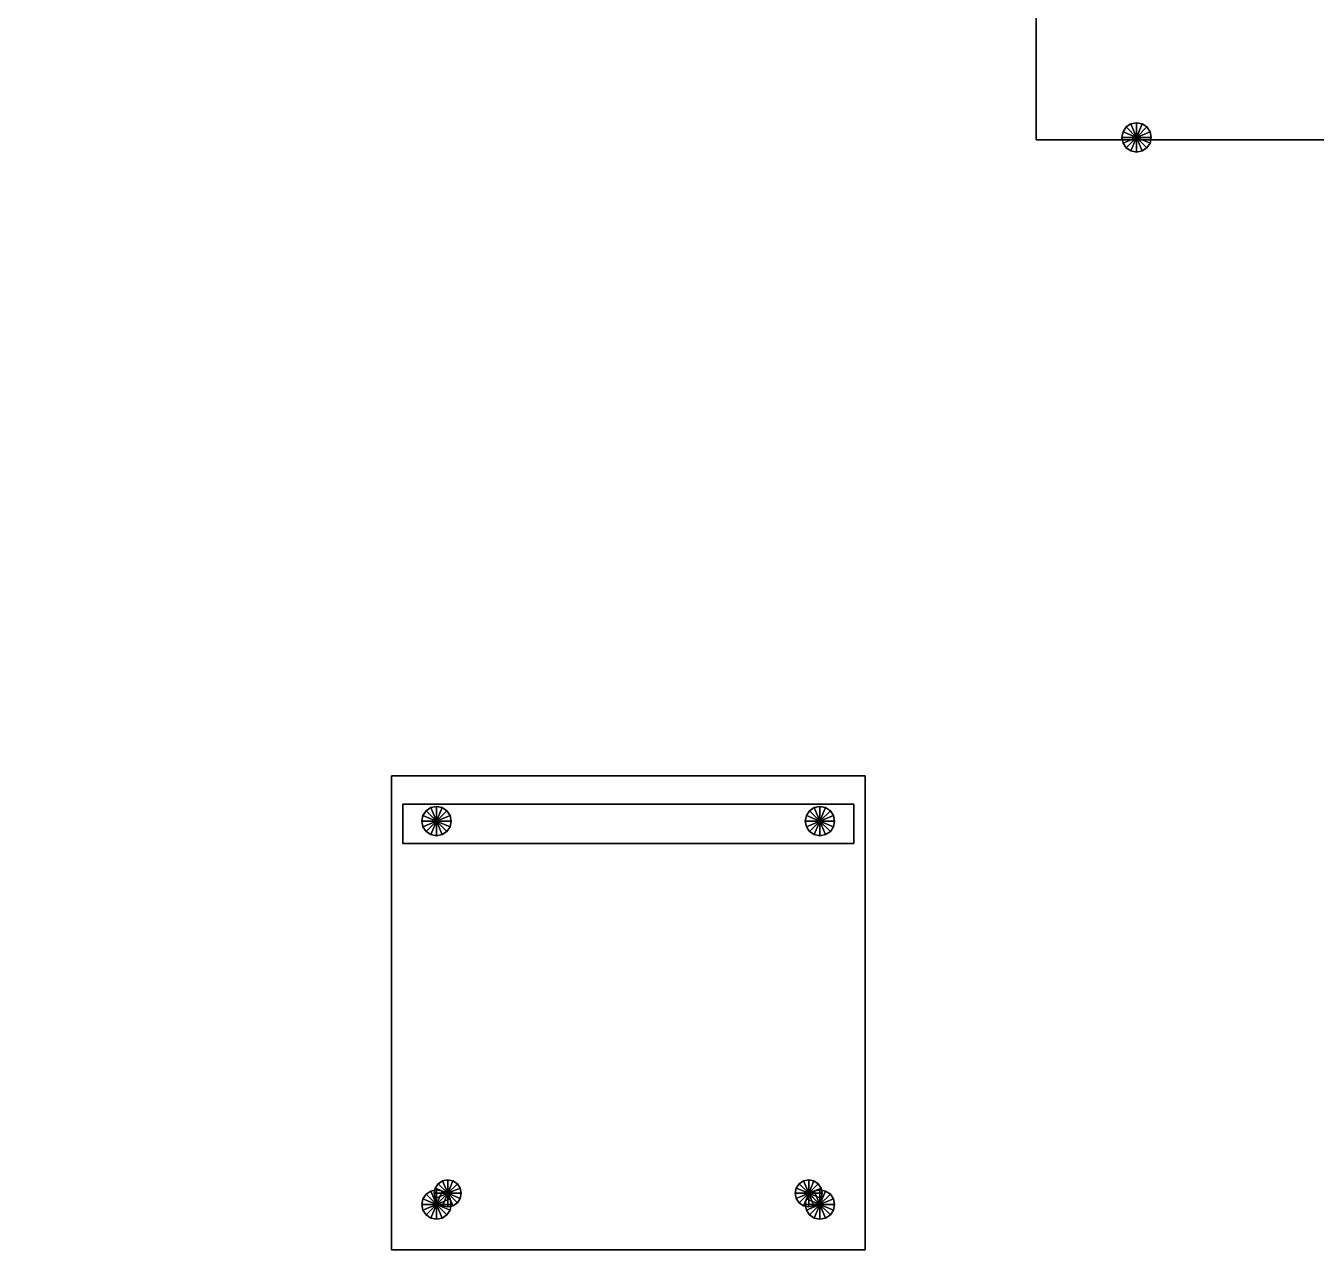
# Model space of a CAD drawing. Header units: millimetres. Extents: x -8000 to 18500, y -500 to 32500.
# Drawn here: x 3466 to 4610, y 1732 to 2825 of the extents above; entities that cross this region are included whole.
import ezdxf

# ---------------------------------------------------------------- set-up
doc = ezdxf.new("R2010")
doc.units = ezdxf.units.MM
for name, color, linetype in [('3D-FINISH', 7, 'Continuous'), ('3D-FURNITURE', 7, 'Continuous'), ('3D-ROOF', 7, 'Continuous'), ('3D-SLABS', 7, 'Continuous')]:
    doc.layers.add(name, color=color, linetype=linetype)

msp = doc.modelspace()

# ---------------------------------------------------------------- linework, layer by layer
at = {"layer": '3D-FINISH', "color": 7}
for points in [[(200, 200, 590), (200, 9800, 590), (9800, 9800, 590), (9800, 200, 590)], [(200, 200, 600), (9800, 200, 600), (9800, 9800, 600), (200, 9800, 600)], [(200, 200, 3990), (200, 9800, 3990), (9800, 9800, 3990), (9800, 200, 3990)], [(200, 200, 4000), (9800, 200, 4000), (9800, 9800, 4000), (200, 9800, 4000)]]:
    msp.add_3dface(points, dxfattribs=at)
at = {"layer": '3D-FURNITURE', "color": 7}
for points in [[(4361.6, 2723.9, 1010), (4361.6, 3143.9, 1010), (4781.6, 3143.9, 1010), (4781.6, 2723.9, 1010)], [(4361.6, 2723.9, 1010), (4361.6, 2723.9, 1050), (4361.6, 3143.9, 1050), (4361.6, 3143.9, 1010)], [(4361.6, 2723.9, 1050), (4781.6, 2723.9, 1050), (4781.6, 3143.9, 1050), (4361.6, 3143.9, 1050)], [(4441.5, 2735.3, 600), (4438.7, 2731.1, 600), (4438.7, 2731.1, 1030), (4441.5, 2735.3, 1030)], [(4450.7, 2726.1, 1030), (4441.5, 2735.3, 1030), (4438.7, 2731.1, 1030), (4450.7, 2726.1, 1030)], [(4450.7, 2726.1, 600), (4438.7, 2731.1, 600), (4441.5, 2735.3, 600), (4450.7, 2726.1, 600)], [(4445.7, 2738.1, 600), (4441.5, 2735.3, 600), (4441.5, 2735.3, 1030), (4445.7, 2738.1, 1030)], [(4450.7, 2726.1, 1030), (4445.7, 2738.1, 1030), (4441.5, 2735.3, 1030), (4450.7, 2726.1, 1030)], [(4450.7, 2726.1, 600), (4441.5, 2735.3, 600), (4445.7, 2738.1, 600), (4450.7, 2726.1, 600)], [(4450.7, 2739.1, 600), (4445.7, 2738.1, 600), (4445.7, 2738.1, 1030), (4450.7, 2739.1, 1030)], [(4450.7, 2726.1, 1030), (4450.7, 2739.1, 1030), (4445.7, 2738.1, 1030), (4450.7, 2726.1, 1030)], [(4450.7, 2726.1, 600), (4445.7, 2738.1, 600), (4450.7, 2739.1, 600), (4450.7, 2726.1, 600)], [(4455.6, 2738.1, 600), (4450.7, 2739.1, 600), (4450.7, 2739.1, 1030), (4455.6, 2738.1, 1030)], [(4450.7, 2726.1, 1030), (4455.6, 2738.1, 1030), (4450.7, 2739.1, 1030), (4450.7, 2726.1, 1030)], [(4450.7, 2726.1, 600), (4450.7, 2739.1, 600), (4455.6, 2738.1, 600), (4450.7, 2726.1, 600)], [(4450.7, 2726.1, 1030), (4459.9, 2735.3, 1030), (4455.6, 2738.1, 1030), (4450.7, 2726.1, 1030)], [(4450.7, 2726.1, 600), (4455.6, 2738.1, 600), (4459.9, 2735.3, 600), (4450.7, 2726.1, 600)], [(4450.7, 2726.1, 1030), (4462.7, 2731.1, 1030), (4459.9, 2735.3, 1030), (4450.7, 2726.1, 1030)], [(4450.7, 2726.1, 600), (4459.9, 2735.3, 600), (4462.7, 2731.1, 600), (4450.7, 2726.1, 600)], [(4459.9, 2735.3, 600), (4455.6, 2738.1, 600), (4455.6, 2738.1, 1030), (4459.9, 2735.3, 1030)], [(4462.7, 2731.1, 600), (4459.9, 2735.3, 600), (4459.9, 2735.3, 1030), (4462.7, 2731.1, 1030)], [(4361.6, 2723.9, 1010), (4781.6, 2723.9, 1010), (4781.6, 2723.9, 1050), (4361.6, 2723.9, 1050)], [(4438.7, 2731.1, 600), (4437.7, 2726.1, 600), (4437.7, 2726.1, 1030), (4438.7, 2731.1, 1030)], [(4450.7, 2726.1, 1030), (4438.7, 2731.1, 1030), (4437.7, 2726.1, 1030), (4450.7, 2726.1, 1030)], [(4450.7, 2726.1, 600), (4437.7, 2726.1, 600), (4438.7, 2731.1, 600), (4450.7, 2726.1, 600)], [(4437.7, 2726.1, 600), (4438.7, 2721.1, 600), (4438.7, 2721.1, 1030), (4437.7, 2726.1, 1030)], [(4450.7, 2726.1, 1030), (4437.7, 2726.1, 1030), (4438.7, 2721.1, 1030), (4450.7, 2726.1, 1030)], [(4450.7, 2726.1, 600), (4438.7, 2721.1, 600), (4437.7, 2726.1, 600), (4450.7, 2726.1, 600)], [(4450.7, 2726.1, 1030), (4438.7, 2721.1, 1030), (4441.5, 2716.9, 1030), (4450.7, 2726.1, 1030)], [(4450.7, 2726.1, 600), (4441.5, 2716.9, 600), (4438.7, 2721.1, 600), (4450.7, 2726.1, 600)], [(4450.7, 2726.1, 1030), (4441.5, 2716.9, 1030), (4445.7, 2714.1, 1030), (4450.7, 2726.1, 1030)], [(4450.7, 2726.1, 600), (4445.7, 2714.1, 600), (4441.5, 2716.9, 600), (4450.7, 2726.1, 600)], [(4450.7, 2726.1, 1030), (4445.7, 2714.1, 1030), (4450.7, 2713.1, 1030), (4450.7, 2726.1, 1030)], [(4450.7, 2726.1, 600), (4450.7, 2713.1, 600), (4445.7, 2714.1, 600), (4450.7, 2726.1, 600)], [(4450.7, 2726.1, 1030), (4463.7, 2726.1, 1030), (4462.7, 2731.1, 1030), (4450.7, 2726.1, 1030)], [(4450.7, 2726.1, 600), (4462.7, 2731.1, 600), (4463.7, 2726.1, 600), (4450.7, 2726.1, 600)], [(4450.7, 2726.1, 1030), (4450.7, 2713.1, 1030), (4455.6, 2714.1, 1030), (4450.7, 2726.1, 1030)], [(4450.7, 2726.1, 600), (4455.6, 2714.1, 600), (4450.7, 2713.1, 600), (4450.7, 2726.1, 600)], [(4450.7, 2726.1, 1030), (4455.6, 2714.1, 1030), (4459.9, 2716.9, 1030), (4450.7, 2726.1, 1030)], [(4450.7, 2726.1, 600), (4459.9, 2716.9, 600), (4455.6, 2714.1, 600), (4450.7, 2726.1, 600)], [(4450.7, 2726.1, 1030), (4459.9, 2716.9, 1030), (4462.7, 2721.1, 1030), (4450.7, 2726.1, 1030)], [(4450.7, 2726.1, 600), (4462.7, 2721.1, 600), (4459.9, 2716.9, 600), (4450.7, 2726.1, 600)], [(4450.7, 2726.1, 1030), (4462.7, 2721.1, 1030), (4463.7, 2726.1, 1030), (4450.7, 2726.1, 1030)], [(4450.7, 2726.1, 600), (4463.7, 2726.1, 600), (4462.7, 2721.1, 600), (4450.7, 2726.1, 600)], [(4463.7, 2726.1, 600), (4462.7, 2731.1, 600), (4462.7, 2731.1, 1030), (4463.7, 2726.1, 1030)], [(4462.7, 2721.1, 600), (4463.7, 2726.1, 600), (4463.7, 2726.1, 1030), (4462.7, 2721.1, 1030)], [(4438.7, 2721.1, 600), (4441.5, 2716.9, 600), (4441.5, 2716.9, 1030), (4438.7, 2721.1, 1030)], [(4441.5, 2716.9, 600), (4445.7, 2714.1, 600), (4445.7, 2714.1, 1030), (4441.5, 2716.9, 1030)], [(4445.7, 2714.1, 600), (4450.7, 2713.1, 600), (4450.7, 2713.1, 1030), (4445.7, 2714.1, 1030)], [(4450.7, 2713.1, 600), (4455.6, 2714.1, 600), (4455.6, 2714.1, 1030), (4450.7, 2713.1, 1030)], [(4455.6, 2714.1, 600), (4459.9, 2716.9, 600), (4459.9, 2716.9, 1030), (4455.6, 2714.1, 1030)], [(4459.9, 2716.9, 600), (4462.7, 2721.1, 600), (4462.7, 2721.1, 1030), (4459.9, 2716.9, 1030)], [(3790, 1740, 1010), (3790, 2160, 1010), (4210, 2160, 1010), (4210, 1740, 1010)], [(3790, 2160, 1010), (3790, 2160, 1050), (4210, 2160, 1050), (4210, 2160, 1010)], [(3790, 1740, 1010), (3790, 1740, 1050), (3790, 2160, 1050), (3790, 2160, 1010)], [(3790, 1740, 1050), (4210, 1740, 1050), (4210, 2160, 1050), (3790, 2160, 1050)], [(4210, 1740, 1010), (4210, 2160, 1010), (4210, 2160, 1050), (4210, 1740, 1050)], [(3800, 2100, 1300), (3800, 2135, 1300), (4200, 2135, 1300), (4200, 2100, 1300)], [(3800, 2135, 1300), (3800, 2135, 1390), (4200, 2135, 1390), (4200, 2135, 1300)], [(3800, 2100, 1300), (3800, 2100, 1390), (3800, 2135, 1390), (3800, 2135, 1300)], [(3800, 2100, 1390), (4200, 2100, 1390), (4200, 2135, 1390), (3800, 2135, 1390)], [(3820.8, 2129.2, 600), (3818, 2125, 600), (3818, 2125, 1030), (3820.8, 2129.2, 1030)], [(3830, 2120, 1030), (3820.8, 2129.2, 1030), (3818, 2125, 1030), (3830, 2120, 1030)], [(3830, 2120, 600), (3818, 2125, 600), (3820.8, 2129.2, 600), (3830, 2120, 600)], [(3825, 2132, 600), (3820.8, 2129.2, 600), (3820.8, 2129.2, 1030), (3825, 2132, 1030)], [(3830, 2120, 1030), (3825, 2132, 1030), (3820.8, 2129.2, 1030), (3830, 2120, 1030)], [(3830, 2120, 600), (3820.8, 2129.2, 600), (3825, 2132, 600), (3830, 2120, 600)], [(3830, 2133, 600), (3825, 2132, 600), (3825, 2132, 1030), (3830, 2133, 1030)], [(3830, 2120, 1030), (3830, 2133, 1030), (3825, 2132, 1030), (3830, 2120, 1030)], [(3830, 2120, 600), (3825, 2132, 600), (3830, 2133, 600), (3830, 2120, 600)], [(3835, 2132, 600), (3830, 2133, 600), (3830, 2133, 1030), (3835, 2132, 1030)], [(3830, 2120, 1030), (3835, 2132, 1030), (3830, 2133, 1030), (3830, 2120, 1030)], [(3830, 2120, 600), (3830, 2133, 600), (3835, 2132, 600), (3830, 2120, 600)], [(3830, 2120, 1030), (3839.2, 2129.2, 1030), (3835, 2132, 1030), (3830, 2120, 1030)], [(3830, 2120, 600), (3835, 2132, 600), (3839.2, 2129.2, 600), (3830, 2120, 600)], [(3830, 2120, 1030), (3842, 2125, 1030), (3839.2, 2129.2, 1030), (3830, 2120, 1030)], [(3830, 2120, 600), (3839.2, 2129.2, 600), (3842, 2125, 600), (3830, 2120, 600)], [(3839.2, 2129.2, 600), (3835, 2132, 600), (3835, 2132, 1030), (3839.2, 2129.2, 1030)], [(3842, 2125, 600), (3839.2, 2129.2, 600), (3839.2, 2129.2, 1030), (3842, 2125, 1030)], [(4160.8, 2129.2, 600), (4158, 2125, 600), (4158, 2125, 1030), (4160.8, 2129.2, 1030)], [(4170, 2120, 1030), (4160.8, 2129.2, 1030), (4158, 2125, 1030), (4170, 2120, 1030)], [(4170, 2120, 600), (4158, 2125, 600), (4160.8, 2129.2, 600), (4170, 2120, 600)], [(4165, 2132, 600), (4160.8, 2129.2, 600), (4160.8, 2129.2, 1030), (4165, 2132, 1030)], [(4170, 2120, 1030), (4165, 2132, 1030), (4160.8, 2129.2, 1030), (4170, 2120, 1030)], [(4170, 2120, 600), (4160.8, 2129.2, 600), (4165, 2132, 600), (4170, 2120, 600)], [(4170, 2133, 600), (4165, 2132, 600), (4165, 2132, 1030), (4170, 2133, 1030)], [(4170, 2120, 1030), (4170, 2133, 1030), (4165, 2132, 1030), (4170, 2120, 1030)], [(4170, 2120, 600), (4165, 2132, 600), (4170, 2133, 600), (4170, 2120, 600)], [(4175, 2132, 600), (4170, 2133, 600), (4170, 2133, 1030), (4175, 2132, 1030)], [(4170, 2120, 1030), (4175, 2132, 1030), (4170, 2133, 1030), (4170, 2120, 1030)], [(4170, 2120, 600), (4170, 2133, 600), (4175, 2132, 600), (4170, 2120, 600)], [(4170, 2120, 1030), (4179.2, 2129.2, 1030), (4175, 2132, 1030), (4170, 2120, 1030)], [(4170, 2120, 600), (4175, 2132, 600), (4179.2, 2129.2, 600), (4170, 2120, 600)], [(4170, 2120, 1030), (4182, 2125, 1030), (4179.2, 2129.2, 1030), (4170, 2120, 1030)], [(4170, 2120, 600), (4179.2, 2129.2, 600), (4182, 2125, 600), (4170, 2120, 600)], [(4179.2, 2129.2, 600), (4175, 2132, 600), (4175, 2132, 1030), (4179.2, 2129.2, 1030)], [(4182, 2125, 600), (4179.2, 2129.2, 600), (4179.2, 2129.2, 1030), (4182, 2125, 1030)], [(4200, 2100, 1300), (4200, 2135, 1300), (4200, 2135, 1390), (4200, 2100, 1390)], [(3818, 2125, 600), (3817, 2120, 600), (3817, 2120, 1030), (3818, 2125, 1030)], [(3830, 2120, 1030), (3818, 2125, 1030), (3817, 2120, 1030), (3830, 2120, 1030)], [(3830, 2120, 600), (3817, 2120, 600), (3818, 2125, 600), (3830, 2120, 600)], [(3817, 2120, 600), (3818, 2115, 600), (3818, 2115, 1030), (3817, 2120, 1030)], [(3830, 2120, 1030), (3817, 2120, 1030), (3818, 2115, 1030), (3830, 2120, 1030)], [(3830, 2120, 600), (3818, 2115, 600), (3817, 2120, 600), (3830, 2120, 600)], [(3830, 2120, 1030), (3818, 2115, 1030), (3820.8, 2110.8, 1030), (3830, 2120, 1030)], [(3830, 2120, 600), (3820.8, 2110.8, 600), (3818, 2115, 600), (3830, 2120, 600)], [(3830, 2120, 1030), (3820.8, 2110.8, 1030), (3825, 2108, 1030), (3830, 2120, 1030)], [(3830, 2120, 600), (3825, 2108, 600), (3820.8, 2110.8, 600), (3830, 2120, 600)], [(3830, 2120, 1030), (3825, 2108, 1030), (3830, 2107, 1030), (3830, 2120, 1030)], [(3830, 2120, 600), (3830, 2107, 600), (3825, 2108, 600), (3830, 2120, 600)], [(3830, 2120, 1030), (3843, 2120, 1030), (3842, 2125, 1030), (3830, 2120, 1030)], [(3830, 2120, 600), (3842, 2125, 600), (3843, 2120, 600), (3830, 2120, 600)], [(3830, 2120, 1030), (3830, 2107, 1030), (3835, 2108, 1030), (3830, 2120, 1030)], [(3830, 2120, 600), (3835, 2108, 600), (3830, 2107, 600), (3830, 2120, 600)], [(3830, 2120, 1030), (3835, 2108, 1030), (3839.2, 2110.8, 1030), (3830, 2120, 1030)], [(3830, 2120, 600), (3839.2, 2110.8, 600), (3835, 2108, 600), (3830, 2120, 600)], [(3830, 2120, 1030), (3839.2, 2110.8, 1030), (3842, 2115, 1030), (3830, 2120, 1030)], [(3830, 2120, 600), (3842, 2115, 600), (3839.2, 2110.8, 600), (3830, 2120, 600)], [(3830, 2120, 1030), (3842, 2115, 1030), (3843, 2120, 1030), (3830, 2120, 1030)], [(3830, 2120, 600), (3843, 2120, 600), (3842, 2115, 600), (3830, 2120, 600)], [(3843, 2120, 600), (3842, 2125, 600), (3842, 2125, 1030), (3843, 2120, 1030)], [(3842, 2115, 600), (3843, 2120, 600), (3843, 2120, 1030), (3842, 2115, 1030)], [(4158, 2125, 600), (4157, 2120, 600), (4157, 2120, 1030), (4158, 2125, 1030)], [(4170, 2120, 1030), (4158, 2125, 1030), (4157, 2120, 1030), (4170, 2120, 1030)], [(4170, 2120, 600), (4157, 2120, 600), (4158, 2125, 600), (4170, 2120, 600)], [(4157, 2120, 600), (4158, 2115, 600), (4158, 2115, 1030), (4157, 2120, 1030)], [(4170, 2120, 1030), (4157, 2120, 1030), (4158, 2115, 1030), (4170, 2120, 1030)], [(4170, 2120, 600), (4158, 2115, 600), (4157, 2120, 600), (4170, 2120, 600)], [(4170, 2120, 1030), (4158, 2115, 1030), (4160.8, 2110.8, 1030), (4170, 2120, 1030)], [(4170, 2120, 600), (4160.8, 2110.8, 600), (4158, 2115, 600), (4170, 2120, 600)], [(4170, 2120, 1030), (4160.8, 2110.8, 1030), (4165, 2108, 1030), (4170, 2120, 1030)], [(4170, 2120, 600), (4165, 2108, 600), (4160.8, 2110.8, 600), (4170, 2120, 600)], [(4170, 2120, 1030), (4165, 2108, 1030), (4170, 2107, 1030), (4170, 2120, 1030)], [(4170, 2120, 600), (4170, 2107, 600), (4165, 2108, 600), (4170, 2120, 600)], [(4170, 2120, 1030), (4183, 2120, 1030), (4182, 2125, 1030), (4170, 2120, 1030)], [(4170, 2120, 600), (4182, 2125, 600), (4183, 2120, 600), (4170, 2120, 600)], [(4170, 2120, 1030), (4170, 2107, 1030), (4175, 2108, 1030), (4170, 2120, 1030)], [(4170, 2120, 600), (4175, 2108, 600), (4170, 2107, 600), (4170, 2120, 600)], [(4170, 2120, 1030), (4175, 2108, 1030), (4179.2, 2110.8, 1030), (4170, 2120, 1030)], [(4170, 2120, 600), (4179.2, 2110.8, 600), (4175, 2108, 600), (4170, 2120, 600)], [(4170, 2120, 1030), (4179.2, 2110.8, 1030), (4182, 2115, 1030), (4170, 2120, 1030)], [(4170, 2120, 600), (4182, 2115, 600), (4179.2, 2110.8, 600), (4170, 2120, 600)], [(4170, 2120, 1030), (4182, 2115, 1030), (4183, 2120, 1030), (4170, 2120, 1030)], [(4170, 2120, 600), (4183, 2120, 600), (4182, 2115, 600), (4170, 2120, 600)], [(4183, 2120, 600), (4182, 2125, 600), (4182, 2125, 1030), (4183, 2120, 1030)], [(4182, 2115, 600), (4183, 2120, 600), (4183, 2120, 1030), (4182, 2115, 1030)], [(3818, 2115, 600), (3820.8, 2110.8, 600), (3820.8, 2110.8, 1030), (3818, 2115, 1030)], [(3820.8, 2110.8, 600), (3825, 2108, 600), (3825, 2108, 1030), (3820.8, 2110.8, 1030)], [(3825, 2108, 600), (3830, 2107, 600), (3830, 2107, 1030), (3825, 2108, 1030)], [(3830, 2107, 600), (3835, 2108, 600), (3835, 2108, 1030), (3830, 2107, 1030)], [(3835, 2108, 600), (3839.2, 2110.8, 600), (3839.2, 2110.8, 1030), (3835, 2108, 1030)], [(3839.2, 2110.8, 600), (3842, 2115, 600), (3842, 2115, 1030), (3839.2, 2110.8, 1030)], [(4158, 2115, 600), (4160.8, 2110.8, 600), (4160.8, 2110.8, 1030), (4158, 2115, 1030)], [(4160.8, 2110.8, 600), (4165, 2108, 600), (4165, 2108, 1030), (4160.8, 2110.8, 1030)], [(4165, 2108, 600), (4170, 2107, 600), (4170, 2107, 1030), (4165, 2108, 1030)], [(4170, 2107, 600), (4175, 2108, 600), (4175, 2108, 1030), (4170, 2107, 1030)], [(4175, 2108, 600), (4179.2, 2110.8, 600), (4179.2, 2110.8, 1030), (4175, 2108, 1030)], [(4179.2, 2110.8, 600), (4182, 2115, 600), (4182, 2115, 1030), (4179.2, 2110.8, 1030)], [(3800, 2100, 1300), (4200, 2100, 1300), (4200, 2100, 1390), (3800, 2100, 1390)], [(3831.5, 1798.5, 1030), (3828.9, 1794.6, 1030), (3828.9, 1794.6, 1380), (3831.5, 1798.5, 1380)], [(3840, 1790, 1380), (3831.5, 1798.5, 1380), (3828.9, 1794.6, 1380), (3840, 1790, 1380)], [(3840, 1790, 1030), (3828.9, 1794.6, 1030), (3831.5, 1798.5, 1030), (3840, 1790, 1030)], [(3835.4, 1801.1, 1030), (3831.5, 1798.5, 1030), (3831.5, 1798.5, 1380), (3835.4, 1801.1, 1380)], [(3840, 1790, 1380), (3835.4, 1801.1, 1380), (3831.5, 1798.5, 1380), (3840, 1790, 1380)], [(3840, 1790, 1030), (3831.5, 1798.5, 1030), (3835.4, 1801.1, 1030), (3840, 1790, 1030)], [(3840, 1802, 1030), (3835.4, 1801.1, 1030), (3835.4, 1801.1, 1380), (3840, 1802, 1380)], [(3840, 1790, 1380), (3840, 1802, 1380), (3835.4, 1801.1, 1380), (3840, 1790, 1380)], [(3840, 1790, 1030), (3835.4, 1801.1, 1030), (3840, 1802, 1030), (3840, 1790, 1030)], [(3844.6, 1801.1, 1030), (3840, 1802, 1030), (3840, 1802, 1380), (3844.6, 1801.1, 1380)], [(3840, 1790, 1380), (3844.6, 1801.1, 1380), (3840, 1802, 1380), (3840, 1790, 1380)], [(3840, 1790, 1030), (3840, 1802, 1030), (3844.6, 1801.1, 1030), (3840, 1790, 1030)], [(3840, 1790, 1380), (3848.5, 1798.5, 1380), (3844.6, 1801.1, 1380), (3840, 1790, 1380)], [(3840, 1790, 1030), (3844.6, 1801.1, 1030), (3848.5, 1798.5, 1030), (3840, 1790, 1030)], [(3840, 1790, 1380), (3851.1, 1794.6, 1380), (3848.5, 1798.5, 1380), (3840, 1790, 1380)], [(3840, 1790, 1030), (3848.5, 1798.5, 1030), (3851.1, 1794.6, 1030), (3840, 1790, 1030)], [(3848.5, 1798.5, 1030), (3844.6, 1801.1, 1030), (3844.6, 1801.1, 1380), (3848.5, 1798.5, 1380)], [(3851.1, 1794.6, 1030), (3848.5, 1798.5, 1030), (3848.5, 1798.5, 1380), (3851.1, 1794.6, 1380)], [(4151.5, 1798.5, 1030), (4148.9, 1794.6, 1030), (4148.9, 1794.6, 1380), (4151.5, 1798.5, 1380)], [(4160, 1790, 1380), (4151.5, 1798.5, 1380), (4148.9, 1794.6, 1380), (4160, 1790, 1380)], [(4160, 1790, 1030), (4148.9, 1794.6, 1030), (4151.5, 1798.5, 1030), (4160, 1790, 1030)], [(4155.4, 1801.1, 1030), (4151.5, 1798.5, 1030), (4151.5, 1798.5, 1380), (4155.4, 1801.1, 1380)], [(4160, 1790, 1380), (4155.4, 1801.1, 1380), (4151.5, 1798.5, 1380), (4160, 1790, 1380)], [(4160, 1790, 1030), (4151.5, 1798.5, 1030), (4155.4, 1801.1, 1030), (4160, 1790, 1030)], [(4160, 1802, 1030), (4155.4, 1801.1, 1030), (4155.4, 1801.1, 1380), (4160, 1802, 1380)], [(4160, 1790, 1380), (4160, 1802, 1380), (4155.4, 1801.1, 1380), (4160, 1790, 1380)], [(4160, 1790, 1030), (4155.4, 1801.1, 1030), (4160, 1802, 1030), (4160, 1790, 1030)], [(4164.6, 1801.1, 1030), (4160, 1802, 1030), (4160, 1802, 1380), (4164.6, 1801.1, 1380)], [(4160, 1790, 1380), (4164.6, 1801.1, 1380), (4160, 1802, 1380), (4160, 1790, 1380)], [(4160, 1790, 1030), (4160, 1802, 1030), (4164.6, 1801.1, 1030), (4160, 1790, 1030)], [(4160, 1790, 1380), (4168.5, 1798.5, 1380), (4164.6, 1801.1, 1380), (4160, 1790, 1380)], [(4160, 1790, 1030), (4164.6, 1801.1, 1030), (4168.5, 1798.5, 1030), (4160, 1790, 1030)], [(4160, 1790, 1380), (4171.1, 1794.6, 1380), (4168.5, 1798.5, 1380), (4160, 1790, 1380)], [(4160, 1790, 1030), (4168.5, 1798.5, 1030), (4171.1, 1794.6, 1030), (4160, 1790, 1030)], [(4168.5, 1798.5, 1030), (4164.6, 1801.1, 1030), (4164.6, 1801.1, 1380), (4168.5, 1798.5, 1380)], [(4171.1, 1794.6, 1030), (4168.5, 1798.5, 1030), (4168.5, 1798.5, 1380), (4171.1, 1794.6, 1380)], [(3818, 1785, 600), (3817, 1780, 600), (3817, 1780, 1030), (3818, 1785, 1030)], [(3830, 1780, 1030), (3818, 1785, 1030), (3817, 1780, 1030), (3830, 1780, 1030)], [(3830, 1780, 600), (3817, 1780, 600), (3818, 1785, 600), (3830, 1780, 600)], [(3820.8, 1789.2, 600), (3818, 1785, 600), (3818, 1785, 1030), (3820.8, 1789.2, 1030)], [(3830, 1780, 1030), (3820.8, 1789.2, 1030), (3818, 1785, 1030), (3830, 1780, 1030)], [(3830, 1780, 600), (3818, 1785, 600), (3820.8, 1789.2, 600), (3830, 1780, 600)], [(3825, 1792, 600), (3820.8, 1789.2, 600), (3820.8, 1789.2, 1030), (3825, 1792, 1030)], [(3830, 1780, 1030), (3825, 1792, 1030), (3820.8, 1789.2, 1030), (3830, 1780, 1030)], [(3830, 1780, 600), (3820.8, 1789.2, 600), (3825, 1792, 600), (3830, 1780, 600)], [(3830, 1793, 600), (3825, 1792, 600), (3825, 1792, 1030), (3830, 1793, 1030)], [(3830, 1780, 1030), (3830, 1793, 1030), (3825, 1792, 1030), (3830, 1780, 1030)], [(3830, 1780, 600), (3825, 1792, 600), (3830, 1793, 600), (3830, 1780, 600)], [(3828.9, 1794.6, 1030), (3828, 1790, 1030), (3828, 1790, 1380), (3828.9, 1794.6, 1380)], [(3840, 1790, 1380), (3828.9, 1794.6, 1380), (3828, 1790, 1380), (3840, 1790, 1380)], [(3840, 1790, 1030), (3828, 1790, 1030), (3828.9, 1794.6, 1030), (3840, 1790, 1030)], [(3828, 1790, 1030), (3828.9, 1785.4, 1030), (3828.9, 1785.4, 1380), (3828, 1790, 1380)], [(3840, 1790, 1380), (3828, 1790, 1380), (3828.9, 1785.4, 1380), (3840, 1790, 1380)], [(3840, 1790, 1030), (3828.9, 1785.4, 1030), (3828, 1790, 1030), (3840, 1790, 1030)], [(3840, 1790, 1380), (3828.9, 1785.4, 1380), (3831.5, 1781.5, 1380), (3840, 1790, 1380)], [(3840, 1790, 1030), (3831.5, 1781.5, 1030), (3828.9, 1785.4, 1030), (3840, 1790, 1030)], [(3828.9, 1785.4, 1030), (3831.5, 1781.5, 1030), (3831.5, 1781.5, 1380), (3828.9, 1785.4, 1380)], [(3835, 1792, 600), (3830, 1793, 600), (3830, 1793, 1030), (3835, 1792, 1030)], [(3830, 1780, 1030), (3835, 1792, 1030), (3830, 1793, 1030), (3830, 1780, 1030)], [(3830, 1780, 600), (3830, 1793, 600), (3835, 1792, 600), (3830, 1780, 600)], [(3830, 1780, 1030), (3839.2, 1789.2, 1030), (3835, 1792, 1030), (3830, 1780, 1030)], [(3830, 1780, 600), (3835, 1792, 600), (3839.2, 1789.2, 600), (3830, 1780, 600)], [(3830, 1780, 1030), (3842, 1785, 1030), (3839.2, 1789.2, 1030), (3830, 1780, 1030)], [(3830, 1780, 600), (3839.2, 1789.2, 600), (3842, 1785, 600), (3830, 1780, 600)], [(3830, 1780, 1030), (3843, 1780, 1030), (3842, 1785, 1030), (3830, 1780, 1030)], [(3830, 1780, 600), (3842, 1785, 600), (3843, 1780, 600), (3830, 1780, 600)], [(3840, 1790, 1380), (3831.5, 1781.5, 1380), (3835.4, 1778.9, 1380), (3840, 1790, 1380)], [(3840, 1790, 1030), (3835.4, 1778.9, 1030), (3831.5, 1781.5, 1030), (3840, 1790, 1030)], [(3839.2, 1789.2, 600), (3835, 1792, 600), (3835, 1792, 1030), (3839.2, 1789.2, 1030)], [(3840, 1790, 1380), (3835.4, 1778.9, 1380), (3840, 1778, 1380), (3840, 1790, 1380)], [(3840, 1790, 1030), (3840, 1778, 1030), (3835.4, 1778.9, 1030), (3840, 1790, 1030)], [(3842, 1785, 600), (3839.2, 1789.2, 600), (3839.2, 1789.2, 1030), (3842, 1785, 1030)], [(3840, 1790, 1380), (3852, 1790, 1380), (3851.1, 1794.6, 1380), (3840, 1790, 1380)], [(3840, 1790, 1030), (3851.1, 1794.6, 1030), (3852, 1790, 1030), (3840, 1790, 1030)], [(3840, 1790, 1380), (3840, 1778, 1380), (3844.6, 1778.9, 1380), (3840, 1790, 1380)], [(3840, 1790, 1030), (3844.6, 1778.9, 1030), (3840, 1778, 1030), (3840, 1790, 1030)], [(3840, 1790, 1380), (3844.6, 1778.9, 1380), (3848.5, 1781.5, 1380), (3840, 1790, 1380)], [(3840, 1790, 1030), (3848.5, 1781.5, 1030), (3844.6, 1778.9, 1030), (3840, 1790, 1030)], [(3840, 1790, 1380), (3848.5, 1781.5, 1380), (3851.1, 1785.4, 1380), (3840, 1790, 1380)], [(3840, 1790, 1030), (3851.1, 1785.4, 1030), (3848.5, 1781.5, 1030), (3840, 1790, 1030)], [(3840, 1790, 1380), (3851.1, 1785.4, 1380), (3852, 1790, 1380), (3840, 1790, 1380)], [(3840, 1790, 1030), (3852, 1790, 1030), (3851.1, 1785.4, 1030), (3840, 1790, 1030)], [(3843, 1780, 600), (3842, 1785, 600), (3842, 1785, 1030), (3843, 1780, 1030)], [(3848.5, 1781.5, 1030), (3851.1, 1785.4, 1030), (3851.1, 1785.4, 1380), (3848.5, 1781.5, 1380)], [(3852, 1790, 1030), (3851.1, 1794.6, 1030), (3851.1, 1794.6, 1380), (3852, 1790, 1380)], [(3851.1, 1785.4, 1030), (3852, 1790, 1030), (3852, 1790, 1380), (3851.1, 1785.4, 1380)], [(4148.9, 1794.6, 1030), (4148, 1790, 1030), (4148, 1790, 1380), (4148.9, 1794.6, 1380)], [(4160, 1790, 1380), (4148.9, 1794.6, 1380), (4148, 1790, 1380), (4160, 1790, 1380)], [(4160, 1790, 1030), (4148, 1790, 1030), (4148.9, 1794.6, 1030), (4160, 1790, 1030)], [(4148, 1790, 1030), (4148.9, 1785.4, 1030), (4148.9, 1785.4, 1380), (4148, 1790, 1380)], [(4160, 1790, 1380), (4148, 1790, 1380), (4148.9, 1785.4, 1380), (4160, 1790, 1380)], [(4160, 1790, 1030), (4148.9, 1785.4, 1030), (4148, 1790, 1030), (4160, 1790, 1030)], [(4160, 1790, 1380), (4148.9, 1785.4, 1380), (4151.5, 1781.5, 1380), (4160, 1790, 1380)], [(4160, 1790, 1030), (4151.5, 1781.5, 1030), (4148.9, 1785.4, 1030), (4160, 1790, 1030)], [(4148.9, 1785.4, 1030), (4151.5, 1781.5, 1030), (4151.5, 1781.5, 1380), (4148.9, 1785.4, 1380)], [(4160, 1790, 1380), (4151.5, 1781.5, 1380), (4155.4, 1778.9, 1380), (4160, 1790, 1380)], [(4160, 1790, 1030), (4155.4, 1778.9, 1030), (4151.5, 1781.5, 1030), (4160, 1790, 1030)], [(4160, 1790, 1380), (4155.4, 1778.9, 1380), (4160, 1778, 1380), (4160, 1790, 1380)], [(4160, 1790, 1030), (4160, 1778, 1030), (4155.4, 1778.9, 1030), (4160, 1790, 1030)], [(4158, 1785, 600), (4157, 1780, 600), (4157, 1780, 1030), (4158, 1785, 1030)], [(4170, 1780, 1030), (4158, 1785, 1030), (4157, 1780, 1030), (4170, 1780, 1030)], [(4170, 1780, 600), (4157, 1780, 600), (4158, 1785, 600), (4170, 1780, 600)], [(4160.8, 1789.2, 600), (4158, 1785, 600), (4158, 1785, 1030), (4160.8, 1789.2, 1030)], [(4170, 1780, 1030), (4160.8, 1789.2, 1030), (4158, 1785, 1030), (4170, 1780, 1030)], [(4170, 1780, 600), (4158, 1785, 600), (4160.8, 1789.2, 600), (4170, 1780, 600)], [(4160, 1790, 1380), (4172, 1790, 1380), (4171.1, 1794.6, 1380), (4160, 1790, 1380)], [(4160, 1790, 1030), (4171.1, 1794.6, 1030), (4172, 1790, 1030), (4160, 1790, 1030)], [(4160, 1790, 1380), (4160, 1778, 1380), (4164.6, 1778.9, 1380), (4160, 1790, 1380)], [(4160, 1790, 1030), (4164.6, 1778.9, 1030), (4160, 1778, 1030), (4160, 1790, 1030)], [(4160, 1790, 1380), (4164.6, 1778.9, 1380), (4168.5, 1781.5, 1380), (4160, 1790, 1380)], [(4160, 1790, 1030), (4168.5, 1781.5, 1030), (4164.6, 1778.9, 1030), (4160, 1790, 1030)], [(4160, 1790, 1380), (4168.5, 1781.5, 1380), (4171.1, 1785.4, 1380), (4160, 1790, 1380)], [(4160, 1790, 1030), (4171.1, 1785.4, 1030), (4168.5, 1781.5, 1030), (4160, 1790, 1030)], [(4160, 1790, 1380), (4171.1, 1785.4, 1380), (4172, 1790, 1380), (4160, 1790, 1380)], [(4160, 1790, 1030), (4172, 1790, 1030), (4171.1, 1785.4, 1030), (4160, 1790, 1030)], [(4165, 1792, 600), (4160.8, 1789.2, 600), (4160.8, 1789.2, 1030), (4165, 1792, 1030)], [(4170, 1780, 1030), (4165, 1792, 1030), (4160.8, 1789.2, 1030), (4170, 1780, 1030)], [(4170, 1780, 600), (4160.8, 1789.2, 600), (4165, 1792, 600), (4170, 1780, 600)], [(4170, 1793, 600), (4165, 1792, 600), (4165, 1792, 1030), (4170, 1793, 1030)], [(4170, 1780, 1030), (4170, 1793, 1030), (4165, 1792, 1030), (4170, 1780, 1030)], [(4170, 1780, 600), (4165, 1792, 600), (4170, 1793, 600), (4170, 1780, 600)], [(4168.5, 1781.5, 1030), (4171.1, 1785.4, 1030), (4171.1, 1785.4, 1380), (4168.5, 1781.5, 1380)], [(4175, 1792, 600), (4170, 1793, 600), (4170, 1793, 1030), (4175, 1792, 1030)], [(4170, 1780, 1030), (4175, 1792, 1030), (4170, 1793, 1030), (4170, 1780, 1030)], [(4170, 1780, 600), (4170, 1793, 600), (4175, 1792, 600), (4170, 1780, 600)], [(4170, 1780, 1030), (4179.2, 1789.2, 1030), (4175, 1792, 1030), (4170, 1780, 1030)], [(4170, 1780, 600), (4175, 1792, 600), (4179.2, 1789.2, 600), (4170, 1780, 600)], [(4170, 1780, 1030), (4182, 1785, 1030), (4179.2, 1789.2, 1030), (4170, 1780, 1030)], [(4170, 1780, 600), (4179.2, 1789.2, 600), (4182, 1785, 600), (4170, 1780, 600)], [(4170, 1780, 1030), (4183, 1780, 1030), (4182, 1785, 1030), (4170, 1780, 1030)], [(4170, 1780, 600), (4182, 1785, 600), (4183, 1780, 600), (4170, 1780, 600)], [(4172, 1790, 1030), (4171.1, 1794.6, 1030), (4171.1, 1794.6, 1380), (4172, 1790, 1380)], [(4171.1, 1785.4, 1030), (4172, 1790, 1030), (4172, 1790, 1380), (4171.1, 1785.4, 1380)], [(4179.2, 1789.2, 600), (4175, 1792, 600), (4175, 1792, 1030), (4179.2, 1789.2, 1030)], [(4182, 1785, 600), (4179.2, 1789.2, 600), (4179.2, 1789.2, 1030), (4182, 1785, 1030)], [(4183, 1780, 600), (4182, 1785, 600), (4182, 1785, 1030), (4183, 1780, 1030)], [(3817, 1780, 600), (3818, 1775, 600), (3818, 1775, 1030), (3817, 1780, 1030)], [(3830, 1780, 1030), (3817, 1780, 1030), (3818, 1775, 1030), (3830, 1780, 1030)], [(3830, 1780, 600), (3818, 1775, 600), (3817, 1780, 600), (3830, 1780, 600)], [(3830, 1780, 1030), (3818, 1775, 1030), (3820.8, 1770.8, 1030), (3830, 1780, 1030)], [(3830, 1780, 600), (3820.8, 1770.8, 600), (3818, 1775, 600), (3830, 1780, 600)], [(3818, 1775, 600), (3820.8, 1770.8, 600), (3820.8, 1770.8, 1030), (3818, 1775, 1030)], [(3830, 1780, 1030), (3820.8, 1770.8, 1030), (3825, 1768, 1030), (3830, 1780, 1030)], [(3830, 1780, 600), (3825, 1768, 600), (3820.8, 1770.8, 600), (3830, 1780, 600)], [(3830, 1780, 1030), (3825, 1768, 1030), (3830, 1767, 1030), (3830, 1780, 1030)], [(3830, 1780, 600), (3830, 1767, 600), (3825, 1768, 600), (3830, 1780, 600)], [(3830, 1780, 1030), (3830, 1767, 1030), (3835, 1768, 1030), (3830, 1780, 1030)], [(3830, 1780, 600), (3835, 1768, 600), (3830, 1767, 600), (3830, 1780, 600)], [(3830, 1780, 1030), (3835, 1768, 1030), (3839.2, 1770.8, 1030), (3830, 1780, 1030)], [(3830, 1780, 600), (3839.2, 1770.8, 600), (3835, 1768, 600), (3830, 1780, 600)], [(3830, 1780, 1030), (3839.2, 1770.8, 1030), (3842, 1775, 1030), (3830, 1780, 1030)], [(3830, 1780, 600), (3842, 1775, 600), (3839.2, 1770.8, 600), (3830, 1780, 600)], [(3830, 1780, 1030), (3842, 1775, 1030), (3843, 1780, 1030), (3830, 1780, 1030)], [(3830, 1780, 600), (3843, 1780, 600), (3842, 1775, 600), (3830, 1780, 600)], [(3831.5, 1781.5, 1030), (3835.4, 1778.9, 1030), (3835.4, 1778.9, 1380), (3831.5, 1781.5, 1380)], [(3835.4, 1778.9, 1030), (3840, 1778, 1030), (3840, 1778, 1380), (3835.4, 1778.9, 1380)], [(3839.2, 1770.8, 600), (3842, 1775, 600), (3842, 1775, 1030), (3839.2, 1770.8, 1030)], [(3840, 1778, 1030), (3844.6, 1778.9, 1030), (3844.6, 1778.9, 1380), (3840, 1778, 1380)], [(3842, 1775, 600), (3843, 1780, 600), (3843, 1780, 1030), (3842, 1775, 1030)], [(3844.6, 1778.9, 1030), (3848.5, 1781.5, 1030), (3848.5, 1781.5, 1380), (3844.6, 1778.9, 1380)], [(4151.5, 1781.5, 1030), (4155.4, 1778.9, 1030), (4155.4, 1778.9, 1380), (4151.5, 1781.5, 1380)], [(4155.4, 1778.9, 1030), (4160, 1778, 1030), (4160, 1778, 1380), (4155.4, 1778.9, 1380)], [(4157, 1780, 600), (4158, 1775, 600), (4158, 1775, 1030), (4157, 1780, 1030)], [(4170, 1780, 1030), (4157, 1780, 1030), (4158, 1775, 1030), (4170, 1780, 1030)], [(4170, 1780, 600), (4158, 1775, 600), (4157, 1780, 600), (4170, 1780, 600)], [(4170, 1780, 1030), (4158, 1775, 1030), (4160.8, 1770.8, 1030), (4170, 1780, 1030)], [(4170, 1780, 600), (4160.8, 1770.8, 600), (4158, 1775, 600), (4170, 1780, 600)], [(4158, 1775, 600), (4160.8, 1770.8, 600), (4160.8, 1770.8, 1030), (4158, 1775, 1030)], [(4160, 1778, 1030), (4164.6, 1778.9, 1030), (4164.6, 1778.9, 1380), (4160, 1778, 1380)], [(4170, 1780, 1030), (4160.8, 1770.8, 1030), (4165, 1768, 1030), (4170, 1780, 1030)], [(4170, 1780, 600), (4165, 1768, 600), (4160.8, 1770.8, 600), (4170, 1780, 600)], [(4164.6, 1778.9, 1030), (4168.5, 1781.5, 1030), (4168.5, 1781.5, 1380), (4164.6, 1778.9, 1380)], [(4170, 1780, 1030), (4165, 1768, 1030), (4170, 1767, 1030), (4170, 1780, 1030)], [(4170, 1780, 600), (4170, 1767, 600), (4165, 1768, 600), (4170, 1780, 600)], [(4170, 1780, 1030), (4170, 1767, 1030), (4175, 1768, 1030), (4170, 1780, 1030)], [(4170, 1780, 600), (4175, 1768, 600), (4170, 1767, 600), (4170, 1780, 600)], [(4170, 1780, 1030), (4175, 1768, 1030), (4179.2, 1770.8, 1030), (4170, 1780, 1030)], [(4170, 1780, 600), (4179.2, 1770.8, 600), (4175, 1768, 600), (4170, 1780, 600)], [(4170, 1780, 1030), (4179.2, 1770.8, 1030), (4182, 1775, 1030), (4170, 1780, 1030)], [(4170, 1780, 600), (4182, 1775, 600), (4179.2, 1770.8, 600), (4170, 1780, 600)], [(4170, 1780, 1030), (4182, 1775, 1030), (4183, 1780, 1030), (4170, 1780, 1030)], [(4170, 1780, 600), (4183, 1780, 600), (4182, 1775, 600), (4170, 1780, 600)], [(4179.2, 1770.8, 600), (4182, 1775, 600), (4182, 1775, 1030), (4179.2, 1770.8, 1030)], [(4182, 1775, 600), (4183, 1780, 600), (4183, 1780, 1030), (4182, 1775, 1030)], [(3820.8, 1770.8, 600), (3825, 1768, 600), (3825, 1768, 1030), (3820.8, 1770.8, 1030)], [(3825, 1768, 600), (3830, 1767, 600), (3830, 1767, 1030), (3825, 1768, 1030)], [(3830, 1767, 600), (3835, 1768, 600), (3835, 1768, 1030), (3830, 1767, 1030)], [(3835, 1768, 600), (3839.2, 1770.8, 600), (3839.2, 1770.8, 1030), (3835, 1768, 1030)], [(4160.8, 1770.8, 600), (4165, 1768, 600), (4165, 1768, 1030), (4160.8, 1770.8, 1030)], [(4165, 1768, 600), (4170, 1767, 600), (4170, 1767, 1030), (4165, 1768, 1030)], [(4170, 1767, 600), (4175, 1768, 600), (4175, 1768, 1030), (4170, 1767, 1030)], [(4175, 1768, 600), (4179.2, 1770.8, 600), (4179.2, 1770.8, 1030), (4175, 1768, 1030)], [(3790, 1740, 1010), (4210, 1740, 1010), (4210, 1740, 1050), (3790, 1740, 1050)]]:
    msp.add_3dface(points, dxfattribs=at)
at = {"layer": '3D-ROOF', "color": 7}
for points in [[(0, 0, 7000), (0, 10000, 7000), (10000, 10000, 7000), (10000, 0, 7000)], [(0, 0, 7200), (10000, 0, 7200), (10000, 10000, 7200), (0, 10000, 7200)]]:
    msp.add_3dface(points, dxfattribs=at)
at = {"layer": '3D-SLABS', "color": 7}
for points in [[(0, 0), (0, 10000), (10000, 10000), (10000, 0)], [(0, 0, 600), (10000, 0, 600), (10000, 10000, 600), (0, 10000, 600)], [(0, 0, 3800), (0, 4000, 3800), (10000, 4000, 3800), (10000, 0, 3800)], [(0, 0, 4000), (10000, 0, 4000), (10000, 4000, 4000), (0, 4000, 4000)]]:
    msp.add_3dface(points, dxfattribs=at)

doc.saveas('drawing.dxf')
